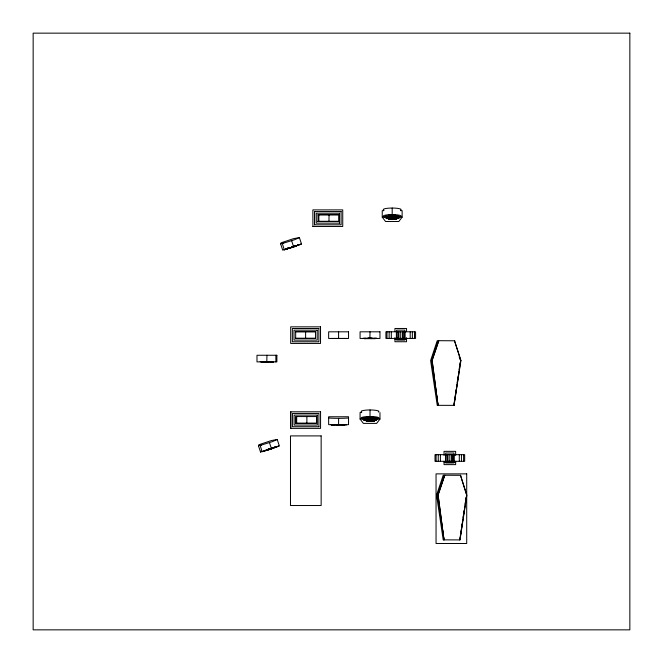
<?xml version="1.0" encoding="UTF-8"?>
<svg xmlns="http://www.w3.org/2000/svg" width="663" height="663" viewBox="0 0 663 663"><rect width="100%" height="100%" fill="white"/><g stroke="black" fill="none" stroke-linecap="round" stroke-linejoin="round"><path stroke-width="0.99" d="M365.562 420.417L365.711 419.986M387.731 218.517L387.88 218.077M372.73 420.814C373.004 421.229 371.114 421.005 370.078 420.814C368.877 419.48 372.473 420.35 369.589 420.475C369.1 421.767 375.846 420.881 374.089 420.814M372.473 420.673L372.929 420.392L372.216 420.118M394.899 218.906L394.709 219.378L394.634 218.492L396.026 218.566L396.043 218.077L395.231 218.077L395.521 219.163A15.978 2.776 0 0 0 396.308 219.329L396.64 218.732L396.383 219.204L392.065 218.906L392.015 219.378L392.314 218.094L392.944 218.061L392.877 218.55L392.032 218.434M373.601 420.309L373.435 420.276M373.601 420.102L373.874 420.475L373.062 420.475L373.062 419.986L373.874 419.986M395.77 218.4L395.247 218.086M366.598 420.417L366.672 420.872L369.208 420.756L367.526 420.748L368.296 420.889M370.344 420.276L369.863 420.11M374.363 420.417C373.559 419.323 376.957 420.814 374.098 420.475M375.275 420.209C373.41 420.201 376.393 420.267 374.636 420.11M388.767 218.508L389.032 218.964M396.532 218.508C396.424 217.373 398.206 219.13 397.12 218.094M372.465 420.889L373.775 420.823L373.087 420.4M395.156 218.807L395.952 218.699L394.634 218.981M387.996 218.193L388.286 218.981L391.667 218.823L388.443 219.254L391.634 218.898L390.938 219.378M367.683 420.458C368.678 420.632 371.239 420.483 367.824 419.986C371.537 421.345 365.04 421.651 366.39 420.533M390.35 219.063L388.568 219.121L388.559 218.624M372.763 420.475C371.181 421.096 372.333 419.265 371.462 420.657M394.386 218.21C395.811 218.724 393.706 218.881 394.12 218.218M373.203 420.516C374.612 420.557 372.498 420.889 373.319 420.201M395.438 218.608L396.043 218.367L394.991 218.773M364.6 420.259L364.062 419.994L364.062 420.466L364.841 420.475L364.841 419.986L364.045 419.986L364.045 420.475L365.064 420.317M386.214 218.575L387.01 218.575L387.01 218.077L386.214 218.077L386.214 218.575L386.769 218.351M390.648 218.782C388.543 218.434 392.769 218.061 390.499 218.077L390.789 218.359M388.825 218.815L389.115 218.5L388.286 218.492L389.546 218.691L388.833 218.707M394.386 218.4C395.521 218.4 393.963 217.903 393.631 218.749M372.216 420.309L373.526 420.823L372.987 420.732M390.109 218.914L392.869 218.077M368.471 420.607L366.556 420.93L367.692 421.278L366.556 421.129L369.465 420.798L369.523 421.278L369.415 420.798M391.899 218.5L391.891 218.972L391.883 218.492L392.711 218.55A15.978 2.776 0 0 0 393.499 218.715L394.303 219.113M394.709 219.18L395.363 219.378M371.321 420.707L371.28 420.607A15.978 2.776 0 0 1 370.542 420.458L369.714 420.392L371.678 420.599M372.54 420.814L372.73 421.278M453.815 405.333L456.227 389.057M456.525 387.026L456.832 384.988M457.13 382.957L458.183 375.838M458.489 373.799L458.788 371.769M459.086 369.73L459.393 367.7M459.84 364.65L460.147 362.611M466.354 494.2L460.487 475.28L466.868 495.186L459.973 539.897L462.194 523.588M462.492 521.557L462.791 519.519M463.097 517.488L464.15 510.369M464.448 508.33L464.755 506.3M465.053 504.261L465.351 502.231M465.807 499.181L466.106 497.142M388.559 218.972C390.49 218.243 389.463 217.398 388.303 218.972M392.314 218.094L392.894 218.144M366.863 420.102L367.551 420.408M366.863 420.334L367.551 420.209L367.145 420.334M370.716 419.961L370.128 420.309L370.642 420.093M460.686 360.614L454.006 405.366L460.909 360.655L454.52 340.749L460.909 360.655M459.749 539.856L466.338 497.184M393.54 219.13C394.154 218.715 393.002 218.044 393.49 218.807M371.487 420.408C371.636 421.975 371.321 419.389 371.28 420.607M374.239 421.212L374.471 420.632L374.139 421.229A15.978 2.776 0 0 1 373.352 421.071L371.371 421.03M392.927 218.309L392.297 218.425L392.811 218.185M389.562 219.18L388.725 219.229L390.151 219.072L388.725 219.022L391.377 218.848L390.78 218.707M367.692 421.278L367.451 420.972M387.001 218.086L387.731 218.409L386.753 218.434M364.832 420.466C365.893 419.712 365.205 420.773 364.832 419.994M393.847 218.691L391.899 218.699L392.711 218.757A15.978 2.776 0 0 0 393.499 218.914L393.739 218.906M392.786 219.105C391.187 219.221 396.325 219.561 396.474 218.914M389.314 218.425L388.493 218.367L389.629 218.26M392.513 218.367L391.758 218.284L392.529 218.284M397.493 218.508L396.267 218.367L397.402 218.26M367.087 420.276L366.324 420.276L367.459 420.168M367.459 419.961L367.252 420.939L366.117 420.889L366.117 420.392L367.377 420.599M365.562 420.243C365.843 420.483 366.208 419.952 365.703 420.276M387.482 218.359L386.753 218.235L387.001 218.566M397.8 218.616A4.823 0.837 0 0 0 397.85 218.483L398.803 218.044L397.8 218.409A4.823 0.837 0 0 0 397.85 218.276L398.811 218.492L397.85 218.276M375.631 420.516A4.823 0.837 0 0 0 375.681 420.383C376.899 420.127 376.799 420.425 375.681 420.185A4.823 0.837 0 0 1 375.631 420.317M376.634 419.952L375.913 420.035L376.634 420.16M437.837 341.52L431.464 360.655L437.953 404.505M431.92 360.622L438.757 340.782L432.135 360.655L438.028 405.366L432.135 360.655M443.804 476.051L437.423 495.186L443.92 539.036M437.887 495.153L444.724 475.313L438.102 495.186L443.986 539.897L438.102 495.186M290.85 247.68C287.825 248.932 299.8 245.252 294.654 246.213M272.286 448.263L272.907 447.848L272.178 448.304M286.358 248.948L282.711 250.166L280.631 243.876L281.071 242.824L293.576 238.639L299.394 237.594L301.474 243.885L299.129 244.672M262.888 451.279L260.542 452.067L258.462 445.776L258.901 444.732L271.407 440.547L277.225 439.494L279.305 445.793L276.181 446.837M260.542 452.067L260.982 451.022M395.828 218.558L395.786 218.094M373.07 420.466L373.617 420.002M374.653 420.201L375.283 419.961M395.488 218.558L396.043 218.575M373.402 420.475L372.465 420.392L372.357 421.022M372.821 420.682L373.659 420.665L372.465 420.599M396.922 215.972L392.189 216.528L385.46 216.08L391.22 216.395M387.979 217.025L386.347 216.784L398.057 216.826L396.424 217.066M390.242 215.699L389.844 215.649A3.315 0.572 0 0 1 389.844 214.829A3.315 0.572 0 0 1 394.535 214.829A3.315 0.572 0 0 1 394.535 215.649C394.203 217.398 387.349 215.326 391.651 216.163M392.728 216.163L394.195 215.724M363.258 418.03L365.288 417.988M365.33 417.831C355.608 418.013 379.742 418.784 366.158 418.519M369.051 418.502L364.153 418.933L365.785 418.693M367.948 417.715L367.675 417.756A3.315 0.572 0 0 1 367.675 416.944A3.315 0.572 0 0 1 372.366 416.944A3.315 0.572 0 0 1 372.366 417.756C362.636 417.731 370.75 419.049 372.366 417.549A3.315 0.572 0 0 0 372.366 416.737M374.255 418.693L375.888 418.933L370.866 418.436M394.974 218.417L394.899 219.378M400.477 210.643L402.134 210.643L402.134 217.174L398.819 221.483L385.559 221.483L382.244 217.174L382.244 210.643L383.902 210.643M379.965 412.543L379.965 419.074L376.65 423.392L363.39 423.392L360.075 419.074L360.075 412.543L361.733 412.543M389.595 218.185L388.493 218.575L388.51 218.086M397.369 218.185L396.822 218.293M367.426 420.085L366.581 420.466M370.402 420.334L370.692 420.292M392.761 218.309L392.314 218.558L392.927 218.508M370.741 420.508L370.145 420.201M300.322 244.374L301.193 244.208L284.352 249.843L282.272 243.553L283.756 242.824L280.631 243.876M284.352 249.843L286.167 248.973M278.153 446.282L279.024 446.108L262.183 451.743L260.103 445.453L261.587 444.732L258.462 445.776M397.377 218.077L396.805 218.21M394.303 218.914L393.921 219.412M372.134 420.814L371.371 420.823M390.731 219.378L391.692 219.378L390.93 218.906M368.769 421.287L370.053 421.287L370.07 420.433L371.404 420.698M368.562 421.278L369.523 421.278M392.869 218.284L392.297 218.417L392.944 218.061L392.91 218.599M372.838 420.218L371.678 420.276L372.515 420.185M390.515 218.5C392.877 218.724 390.225 217.713 389.993 218.575L391.369 218.342L389.852 218.55M391.054 218.384L390.789 218.566M368.885 420.077L369.473 420.491M368.363 420.342L369.515 420.284M291.422 247.108L292.018 247.191L291.405 247.407M392.554 219.113L393.308 218.923L392.272 218.724M371.189 421.071L370.6 420.806M372.987 420.557L373.194 420.541M391.178 218.914L390.316 219.188L391.112 218.914M391.178 219.121L390.731 219.171M270.463 448.768L270.114 448.669M369.009 421.03C366.921 421.146 370.368 420.872 368.562 421.08M272.568 447.948C273.123 447.931 271.167 448.213 273.463 447.823M287.858 248.476L288.339 248.31L287.419 248.55M294.72 246.412L293.593 246.694M297.596 244.987L298.193 245.02M391.112 219.113L390.325 219.378M264.91 450.417L264.297 450.558M268.697 449.083C268.921 450.061 269.518 448.926 269.029 449.373M272.708 447.997L272.22 448.362M268.573 449.183L268.009 449.431M370.103 420.624L370.716 421.229L371.57 420.814M272.228 447.873L272.576 447.79M297.969 245.02L297.331 245.244M273.015 447.732C260.692 452.464 286.524 443.174 270.255 448.735M390.192 215.923L389.844 215.848A3.315 0.572 0 0 1 389.844 215.036A3.315 0.572 0 0 1 394.535 215.036A3.315 0.572 0 0 1 394.535 215.848L394.195 215.923M294.637 246.321L293.46 246.329M274.449 447.16L275.236 447.21M268.598 449.116C268.026 449.746 269.327 449.257 268.208 449.083M368.156 421.287L369.465 421.005M297.786 244.937L297.364 245.252L297.936 245.103M290.634 247.564L289.971 247.871L292.64 247.1M291.72 247.299L292.126 246.909M295.565 246.089L296.228 245.782L295.632 245.923M268.043 449.638L268.465 449.473M273.819 447.823L270.471 449M272.045 448.047L272.684 447.798A15.978 0.547 -18.3 0 0 272.244 447.989M270.413 448.926L271.424 448.602L269.824 449.042L271.863 448.47M268.275 449.464L268.88 449.415M332.544 424.759L333.091 424.726M291.529 246.992L291.877 247.117A15.978 0.547 -18.3 0 1 292.01 246.968L291.538 247.183M342.788 424.759L343.335 424.726M291.264 247.49L292.582 247.026M298.914 244.987L297.356 245.501M269.17 449.149L268.308 449.108M264.355 450.765L265.142 450.583M265.938 450.509L264.189 451.064L265.349 450.517L264.214 450.84L264.769 450.707M268.871 449.539C265.415 451.022 277.681 446.854 272.551 448.312M289.408 247.813L290.353 247.631L289.723 247.647M287.311 248.683L290.51 247.473M291.38 247.291L292.201 246.968L291.72 246.926M293.286 246.495L296.137 245.492M286.971 248.915L286.366 249.147L287.187 248.915M287.477 248.749L292.491 247.026L289.043 248.095M293.353 246.686L296.817 245.501M297.77 245.144L297.347 245.293L297.795 245.153M294.977 246.304L293.46 246.827M266.136 450.227L269.294 449.042M271.996 448.122L274.416 447.21M266.078 450.417L269.476 449.224M270.322 448.926L275.617 447.202M282.272 243.553L294.712 239.674L299.394 237.594M291.853 247.075L291.438 246.909M260.103 445.453L272.543 441.583L277.225 439.494M267.073 449.92L266.029 449.978M287.419 248.343L287.941 248.385M287.411 248.252L287.825 248.368M266.178 450.069L266.551 449.837M270.661 448.702C269.476 448.859 271.996 448.412 270.173 448.694M289.458 247.713L290.121 247.622L289.524 247.912M288.04 248.327L287.344 248.584L287.891 248.368M293.866 246.238L293.8 246.363M287.444 248.832L288.248 248.31L287.336 248.617M276.023 446.92L276.885 446.605L276.057 446.837M276.09 447.119L276.952 446.796L276.123 447.036M296.228 245.666L295.599 245.849M287.278 248.385L287.825 248.26M290.295 247.631L289.275 247.713M293.353 246.57L294.281 246.238L293.684 246.462M293.22 246.677L293.576 246.246M264.147 450.641L264.239 450.641M272.874 447.906L272.112 448.163L272.526 448.08M287.518 248.584L288.156 248.36M291.579 247.224L292.234 247.009M264.114 450.683L264.529 450.774M270.048 448.743L271.184 448.478M293.303 246.52L296.17 245.633M296.717 245.65L293.361 246.719L297.173 245.534M287.717 248.55L290.576 247.639M266.037 450.268L269.393 449.199M272.037 448.354L275.833 447.202M266.501 450.144L269.36 449.232M297.438 245.211L298.756 244.987M391.443 218.914L392.223 219.378L391.443 219.387L391.584 218.889M269.675 449.257L268.001 449.746M391.037 215.036L389.902 215.036M394.352 215.036L393.217 215.036M368.868 416.936L367.733 416.936M372.183 416.936L371.048 416.936M291.869 247.233L292.814 246.893M366.133 420.881L367.343 420.798M389.96 215.26L391.037 215.243M393.275 215.26L394.352 215.243M367.791 417.16L368.868 417.143M371.106 417.16L372.183 417.143M393.184 215.79L391.162 215.972L393.184 215.972L391.211 215.334L392.869 215.334L392.778 215.947M391.211 215.541L392.869 215.541M370.609 417.856L370.7 417.242L369.805 417.068L369.042 417.242L369.092 417.856M369.805 417.276L369.042 417.441L370.7 417.441L369.805 417.068M338.089 424.66L337.591 424.668M338.089 424.867L337.591 424.875M348.539 417.963L347.553 418.08A10.774 0.564 0 0 1 329.627 418.08L328.649 417.963M395.156 218.657L395.728 218.84L395.156 218.865M334.169 424.66L333.613 424.676M331.873 424.66L331.359 424.668M367.252 420.732L366.664 420.615M342.017 424.668L341.602 424.668M373.352 420.665L373.078 419.994M344.934 424.643L343.368 424.668M334.956 424.651L333.414 424.668M333.323 424.593L335.312 424.726M344.188 424.651L343.724 424.668M393.134 216.254L395.024 216.113M395.703 216.204C387.474 216.859 402.383 217.016 397.013 216.884M387.366 216.884L391.22 216.602M393.159 216.602L398.952 216.13L396.922 216.171M367.186 418.013C390.839 417.988 366.142 418.684 363.291 417.872M366.631 418.626L369.175 418.436M374.752 418.08L376.75 417.988L370.99 418.502L376.783 417.831L374.752 417.872M365.81 418.933L374.255 418.892M389.595 218.392L389.048 218.359M397.386 218.342L396.822 218.359M367.426 420.301L366.879 420.259M375.233 420.251L374.653 420.259M395.455 218.765L394.634 218.691M396.026 218.906C397.278 219.088 395.579 218.724 396.3 219.213M396.64 218.732L396.383 219.412M395.165 218.707L395.488 218.094M367.352 420.11L366.324 419.986L366.382 420.872M372.473 420.881L372.714 420.408M369.523 421.08L370.062 421.088L369.274 420.814M388.841 218.707L389.048 218.094M368.595 420.673C369.697 420.499 368.653 419.82 368.62 420.466M343.724 424.875L344.975 424.842L341.503 424.668M370.7 420.185L369.846 420.201M331.359 424.875L331.906 424.85L331.359 424.726M341.602 424.875L342.149 424.85L341.602 424.726M396.267 218.575L397.369 218.575M396.656 218.898L396.308 219.329M393.739 219.113L393.068 219.113L393.209 218.5M395.231 219.097L394.071 219.105M396.01 219.105L396.656 219.105M394.7 219.387L395.082 219.13M371.04 420.4L371.33 420.823A15.978 2.776 0 0 1 370.542 420.657L369.714 420.599L370.625 420.748L370.625 421.312M374.487 421.005L374.197 421.005A15.978 2.776 0 0 1 373.352 420.864L371.902 420.798M369.714 420.889L370.385 420.889L370.087 420.549M371.57 421.013L370.899 421.013M372.531 421.295L373.194 421.287M333.414 424.875L335.006 424.842L331.276 424.668M388.269 218.077L386.753 218.21M394.684 218.077L393.847 218.077M394.684 218.284L394.104 218.301M387.474 218.575L388.004 218.508M389.131 218.691L388.551 218.707M392.405 218.898L392.794 219.412M366.1 419.986L364.584 420.11M372.515 419.986L371.678 419.986M365.305 420.475L366.962 420.392M366.962 420.599L366.382 420.607M370.617 421.005L369.888 421.005M368.197 421.171L367.435 421.171M369.274 421.295L370.062 421.295M314.519 211.547L341.113 211.547M339.489 213.204L316.268 213.204L316.292 223.149L339.489 223.149L339.489 213.204L339.456 223.149M317.95 214.862L337.89 214.862M391.211 215.334L392.869 215.334M382.244 217.174L385.559 217.174A8.934 1.55 0 0 1 385.982 215.019A8.934 1.55 0 0 1 398.397 215.019A8.934 1.55 0 0 1 398.819 217.174L402.134 217.174M389.993 218.077L391.054 218.127M318.016 221.285L338.727 221.285L338.727 214.655L318.016 214.655L318.016 221.492M317.95 221.492L337.89 221.492M312.861 226.464L342.738 226.464L342.738 209.889L312.861 209.889L312.919 226.464M295.665 331.823L315.555 331.823M369.042 338.031L370.907 338.238M295.665 338.246L315.555 338.246M363.258 338.238L376.783 338.238M396.383 338.42L385.916 338.42L385.916 331.79L415.577 331.79L415.577 338.42L405.118 338.42M364.062 338.652L375.324 338.652M398.678 338.627L401.256 338.42M402.797 338.627L401.48 338.42M394.949 339.249L406.552 339.249M396.607 340.078L404.894 340.078M454.735 340.782L437.24 340.691L430.61 360.581L437.24 405.333L454.006 405.366M260.169 361.683L273.703 361.683M273.554 362.097L272.551 361.89M295.847 416.77L295.781 423.4L315.721 423.4M360.075 419.074L363.39 419.074A8.934 1.55 0 0 1 363.813 416.919A8.934 1.55 0 0 1 376.228 416.919A8.934 1.55 0 0 1 376.65 419.074L379.965 419.074M295.847 423.193L316.558 423.193L316.558 416.563L295.847 416.563L295.847 423.4M331.276 424.726L333.655 424.651M335.395 424.726L333.224 424.593M335.685 424.651L339.406 424.726L338.81 424.66M340.757 424.651L343.492 424.726M339.406 424.875L337.508 424.668M318.944 426.715L292.408 426.715L292.441 413.455L318.944 413.455L318.911 426.715M445.486 461.307L435.019 461.307L435.019 454.677L464.68 454.677L464.68 461.307L454.213 461.307M447.782 461.514L450.351 461.307M450.583 461.514L451.893 461.514M444.044 462.136L455.647 462.136M445.702 462.965L453.989 462.965M460.702 475.313L443.207 475.222L436.577 495.112L443.207 539.864L459.973 539.897M389.604 219.262L390.142 219.378M392.057 218.898L392.554 218.981L392.256 218.641M394.071 218.898L395.521 218.964A15.978 2.776 0 0 0 396.308 219.121M392.231 219.188L391.443 219.188L392.015 219.378M368.628 420.276L367.832 419.994M390.722 218.483L391.642 218.591M396.805 218.425L397.27 218.434M337.591 424.726L338.147 424.759M368.371 420.201L368.91 420.251M366.341 419.994L366.672 420.872M374.123 421.055L372.879 421.046M389.595 218.599L389.678 218.061M373.161 420.4L373.667 420.441M388.41 216.039L391.245 216.254M370.99 418.303L373.882 418.519M368.073 417.607L367.675 417.549A3.315 0.572 0 0 1 367.675 416.737M393.573 218.798L392.239 218.525L392.09 218.964M393.54 218.923L393.971 219.121M395.107 219.378L395.049 218.931M459.186 356.785L460.13 359.628M291.621 240.735L293.701 247.026M287.593 248.252L287.725 248.666M285.894 248.907L285.712 248.907M269.451 442.635L271.532 448.926M388.004 218.301L387.731 218.334M374.197 420.889L374.214 421.312M372.879 420.839L372.938 421.278M463.603 454.677L463.603 461.307M461.448 454.677L461.448 461.307M459.302 454.677L459.302 461.307M455.647 455.448L455.647 451.362L444.044 451.362L444.044 455.448M455.647 461.307L455.647 464.622L444.044 464.622L444.044 461.307M454.213 454.677L454.213 462.136M453.989 455.009L453.989 453.02L445.702 453.02L445.702 455.009M453.575 454.677L453.575 461.307L446.116 461.307L446.116 454.677M453.5 461.721L453.5 462.136M453.185 461.721L446.738 461.721M452.332 454.677L452.332 462.136L452.274 461.721M451.71 454.677L451.71 461.307M449.845 454.677L449.804 461.514M447.981 454.677L447.981 461.307M447.359 454.677L447.426 462.136M446.199 461.721L446.199 462.136M445.486 454.677L445.486 462.136M440.398 454.677L440.398 461.307M438.243 454.677L438.243 461.307M436.097 454.677L436.097 461.307M414.508 331.79L414.508 338.42M412.353 331.79L412.353 338.42M410.198 331.79L410.198 338.42M406.552 331.533L406.552 328.475L394.949 328.475L394.949 331.533M406.552 337.658L406.552 341.735L394.949 341.735L394.949 337.658M405.118 331.79L405.118 339.249M404.894 332.122L404.894 330.133L396.607 330.133L396.607 332.122M404.48 331.79L404.48 338.42L397.021 338.42L397.021 331.79M403.651 337.384L403.651 339.249M403.237 331.79L403.237 339.249M402.615 331.79L402.615 338.42M400.75 331.79L400.701 338.627M398.886 331.79L398.935 338.627M398.264 331.79L398.264 339.249M397.85 337.384L397.85 339.249M396.822 218.094L396.822 218.558M396.524 218.094L396.524 218.558M396.383 331.79L396.383 339.249M394.394 218.094L394.394 218.558M394.104 218.094L394.104 218.558M400.576 210.13A8.934 1.55 0 0 0 392.189 208.049L392.189 214.58M392.015 218.094L392.015 218.558M391.303 331.79L391.303 338.42M390.54 218.094L390.54 218.558M390.25 218.094L390.25 218.558M389.148 331.79L389.148 338.42M388.841 218.5L388.841 218.964M388.012 218.094L388.021 218.558M387.714 218.094L387.714 218.558M386.993 331.79L386.993 338.42M386.769 218.094L386.769 218.558M386.471 218.094L386.471 218.558M376.634 338.445L375.631 338.445M375.233 338.238L375.092 338.445M374.653 419.994L374.653 420.466M374.355 420.002L374.355 420.466M374.255 338.238L374.197 338.652M372.225 420.002L372.225 420.466M372.183 338.238L371.048 338.031L371.031 338.652M371.968 338.238L371.935 338.652M371.935 420.002L371.935 420.466M370.145 419.994L370.252 420.599M370.02 331.815L369.888 338.445M361.633 412.038A8.934 1.55 0 0 1 370.02 409.958L370.02 416.48M369.092 338.031L369.051 338.445M368.868 338.238L367.733 338.238M368.371 419.994L368.371 420.466M368.197 338.445L368.073 338.238M368.081 420.002L368.081 420.466M367.965 420.765L367.973 421.287M366.879 419.994L366.879 420.466M365.843 420.002L365.852 420.466M365.545 420.002L365.545 420.466M365.288 338.238L365.313 338.652M364.807 338.238L364.841 338.652M364.6 420.002L364.6 420.466M364.302 420.002L364.302 420.466M346.848 338.453L331.152 338.453M341.08 211.547L341.113 224.807L314.519 224.807L314.577 211.547L314.61 224.807M338.594 331.823L338.594 338.453M338.594 418.328L338.594 424.95M329.047 214.655L328.972 221.492M318.853 214.655L318.853 221.285M306.878 416.563L306.878 423.193M305.61 331.616L305.61 338.246M296.684 416.563L296.684 423.193M290.75 411.798L290.75 428.373M275.866 355.26L275.866 361.89M272.244 361.89L260.973 361.89M272.145 361.683L272.054 361.89M271.175 361.683L271.134 362.097M267.91 361.683L267.827 362.097M266.932 355.26L266.816 362.097M265.962 361.683L265.929 362.097M264.985 361.683L264.885 362.097M262.697 361.683L262.763 362.097M262.208 361.683L262.233 362.097M261.728 361.683L261.744 362.097M383.802 210.13A8.934 1.55 0 0 1 392.189 208.049M370.02 409.958A8.934 1.55 0 0 1 378.407 412.038M398.098 218.318L398.645 218.318L398.148 218.309M375.929 420.226L376.476 420.218L375.979 420.209M344.263 424.842L343.368 424.875L344.263 424.842M369.009 420.823L369.018 420.823M336.721 424.743L336.042 424.751L336.721 424.743M340.857 424.743L340.177 424.751L340.857 424.743M346.384 424.743L345.705 424.751L346.384 424.743M348.539 424.585L347.553 424.701A10.774 0.564 0 0 1 329.627 424.701L328.649 424.585L328.649 416.77L348.539 416.77L348.539 424.585M629.85 33.15L33.15 33.15L33.15 629.85L629.85 629.85L629.85 33.15M320.527 326.851L290.692 326.851L290.692 343.426L320.527 343.426L320.527 326.851M318.87 328.508L292.35 328.508L292.35 341.768L318.87 341.768L318.87 328.508M317.212 330.166L294.007 330.166L294.007 340.111L317.212 340.111L317.212 330.166M315.555 331.616L295.665 331.616L295.665 338.453L315.555 338.453L315.555 331.616M348.539 331.823L328.649 331.823L328.649 338.453L348.539 338.453L348.539 331.823M379.965 331.815L360.075 331.815L360.075 338.445L379.965 338.445L379.965 331.815M276.877 355.26L256.987 355.26L256.987 361.89L276.877 361.89L276.877 355.26M320.569 411.798L290.692 411.798L290.692 428.373L320.569 428.373L320.569 411.798M317.32 415.113L294.099 415.113L294.123 425.058L317.32 425.058L317.287 415.113M371.015 417.69L368.993 417.872L371.015 417.69M321.149 435.906L290.485 435.906L290.485 505.521L321.149 505.521L321.149 435.906M466.711 473.871L436.047 473.871L436.047 543.486L466.711 543.486L466.711 473.871M333.845 424.801L333.323 424.801L334.293 424.842L333.845 424.801"/></g></svg>
